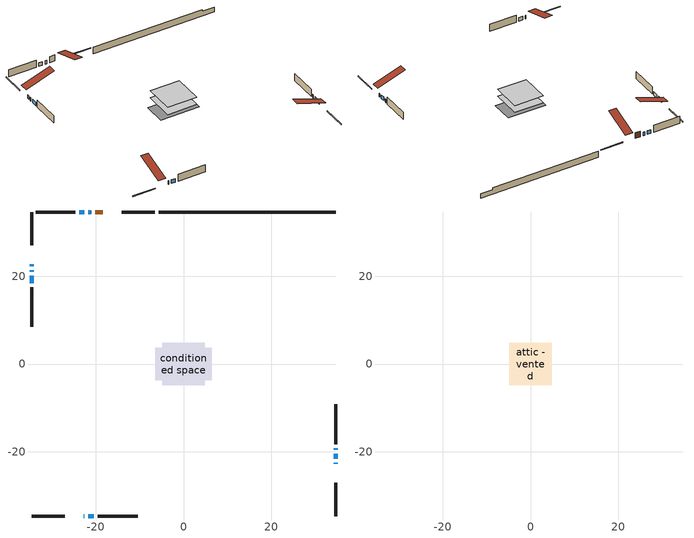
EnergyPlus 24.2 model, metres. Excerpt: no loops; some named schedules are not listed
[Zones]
conditioned space
 floor adiabatic (AdiabaticFloorConstruction): -4.84,-4.84 -4.84,4.84 4.84,4.84 4.84,-4.84 z0.91
 floor foundation (Slab1 construction): -6.4,-3.66 -6.4,3.66 6.4,3.66 6.4,-3.66 z-1.22
 wall outside (RimJoist1 construction): -6.55,34.62 -14.09,34.62 / -34.62,-34.62 -27.07,-34.62 / -34.62,34.62 -34.62,27.07 / 34.62,-34.62 34.62,-27.07 z0.91:1.21
 wall outside (AdiabaticWallConstruction 1): -18.43,34.62 -20.14,34.62 z0.91:2.94
 wall outside (AdiabaticWallConstruction): -22.73,-34.62 -22.64,-34.62 / 34.62,-22.73 34.62,-22.51 / -21.07,34.62 -21.64,34.62 / -34.62,22.73 -34.62,22.25 / -34.62,21.33 -34.62,21.04 / 34.62,-21.58 34.62,-20.44 / -22.57,34.62 -23.71,34.62 / -21.72,-34.62 -20.45,-34.62 / -34.62,20.11 -34.62,18.42 / 34.62,-19.51 34.62,-19.17 z0.91:2.13
 wall outside (Wall1 construction): -24.64,34.62 -33.69,34.62 / -19.52,-34.62 -10.47,-34.62 / -34.62,17.49 -34.62,8.44 / 34.62,-18.24 34.62,-9.19 z0.91:3.35
 wall foundation (FoundationWall1 construction): -5.62,34.62,-1.22 -5.62,34.62,0.91 30.59,34.62,0.91 30.59,34.62,0.34 34.62,34.62,0.34 34.62,34.62,-1.22
 window (WindowConstruction 4): -22.73,-34.62 -22.65,-34.62 z0.91:2.13
 window (WindowConstruction 6): 34.62,-22.73 34.62,-22.51 z0.91:2.13
 window (WindowConstruction 7): -21.07,34.62 -21.64,34.62 z0.91:2.13
 window (WindowConstruction 8): -34.62,22.73 -34.62,22.26 z0.91:2.13
 window (WindowConstruction 9): -34.62,21.33 -34.62,21.04 z0.91:2.13
 window (WindowConstruction): 34.62,-21.58 34.62,-20.44 z0.91:2.13
 window (WindowConstruction 1): -22.57,34.62 -23.71,34.62 z0.91:2.13
 window (WindowConstruction 2): -21.72,-34.62 -20.45,-34.62 z0.91:2.13
 window (WindowConstruction 3): -34.62,20.11 -34.62,18.42 z0.91:2.13
 window (WindowConstruction 5): 34.62,-19.51 34.62,-19.17 z0.91:2.13
 door (Door): -18.43,34.62 -20.14,34.62 z0.91:2.94
 ceiling adiabatic (AdiabaticFloorConstruction): 4.84,-4.84 4.84,4.84 -4.84,4.84 -4.84,-4.84 z0.91
attic - vented
 floor to conditioned space (Floor1 construction Reversed): -4.84,-4.84 -4.84,4.84 4.84,4.84 4.84,-4.84 z3.35
 roof outside (Roof1 construction): -17.5,34.62,3.35 -17.5,25.19,6.49 -15.02,25.19,6.49 -15.02,34.62,3.35; -23.66,-34.62,3.35 -23.66,-25.19,6.49 -26.15,-25.19,6.49 -26.15,-34.62,3.35; -34.62,23.66,3.35 -25.19,23.66,6.49 -25.19,26.15,6.49 -34.62,26.15,3.35; 34.62,-23.66,3.35 25.19,-23.66,6.49 25.19,-26.15,6.49 34.62,-26.15,3.35
[Building]
Building 1: Terrain=Suburbs
[Site:Location]
Toronto City Centre_ON: Latitude {deg}=43.63; Longitude {deg}=-79.39; Time Zone {hr}=-5; Elevation {m}=77; Keep Site Location Information=Yes
[Site:GroundTemperature:Shallow]
5.01852, 3.26908, 3.12898, 3.95918, 7.29196, 10.6092, 13.4851, 15.3069, 15.4617, 13.9799, 11.1774, 7.9619
[Site:WaterMainsTemperature]
Calculation Method=Schedule; Temperature Schedule=mains temperature schedule
[Material] Roughness=Rough; Thermal Absorptance=0.9
Name | Thickness {m} | Conductivity {W/m-K} | Density {kg/m3} | Specific Heat {J/kg-K} | Solar Absorptance | Visible Absorptance
asphalt or fiberglass shingles | 0.00635 | 0.162714 | 1121.4 | 1465.45 | 0.4 | 0.4
ceiling loosefill ins | 0.0846667 | 0.0480833 | 16.02 | 1046.75 | 0.7 | 0.7
ceiling stud and cavity | 0.1397 | 0.0881524 | 65.682 | 1177.47 | 0.7 | 0.7
concrete 4.0 in. | 0.1016 | 1.803125 | 2242.8 | 837.4 | 0.7 | 0.7
concrete 8.0 in. | 0.2032 | 1.803125 | 2242.8 | 837.4 | 0.7 | 0.7
door material | 0.04445 | 0.053851 | 512.64 | 1214.23 | 0.7 | 0.7
floor covering | 0.0127 | 0.0433444 | 54.468 | 1339.84 | 0.6 | 0.6
floor rigid ins; wall rigid ins | 0.512978 | 0.029427 | 32.04 | 1214.23 | 0.7 | 0.7
floor stud and cavity | 0.1397 | 1.75129 | 37.0049 | 1207.88 | 0.7 | 0.7
furniture material conditioned space 1 | 0.1524 | 0.115458 | 640.8 | 1214.23 | 0.6 | 0.6
gypsum board | 0.0127 | 0.160291 | 801 | 837.4 | 0.6 | 0.6
osb sheathing 0.5 in. | 0.0127 | 0.115458 | 512.64 | 1214.23 | 0.7 | 0.7
osb sheathing 0.75 in. | 0.01905 | 0.115458 | 512.64 | 1214.23 | 0.7 | 0.7
rim joist stud and cavity | 0.0508 | 0.648972 | 50.32683 | 1063.81 | 0.6 | 0.6
wall stud and cavity | 0.1397 | 0.268041 | 139.0536 | 1170.24 | 0.7 | 0.7
wall stud and cavity 1 | 0.0889 | 0.380278 | 52.3479 | 1209.89 | 0.7 | 0.7
wall stud and cavity 2 | 0.0889 | 0.391764 | 83.0341 | 1211.67 | 0.7 | 0.7
wood siding | 0.0254 | 0.102417 | 544.68 | 1172.36 | 0.57 | 0.57
wood siding 1; wood siding 2; wood siding 3 | 0.0254 | 0.102417 | 544.68 | 1172.36 | 0.7 | 0.7
[WindowMaterial:SimpleGlazingSystem]
Name | U-Factor {W/m2-K} | Solar Heat Gain Coefficient
WindowMaterial | 3.27734 | 0.49
WindowMaterial 1 | 3.28586 | 0.57
WindowMaterial 2 | 3.28699 | 0.53
WindowMaterial 3 | 7.39616 | 0.57
WindowMaterial 4 | 3.25406 | 0.42
WindowMaterial 5 | 3.2217 | 0.36
WindowMaterial 6 | 3.242138 | 0.4
WindowMaterial 7 | 3.26144 | 0.45
[Construction]
AdiabaticFloorConstruction: floor stud and cavity, floor rigid ins, osb sheathing 0.75 in., floor covering
AdiabaticWallConstruction: wood siding 2, wall rigid ins, wall stud and cavity 1, gypsum board
AdiabaticWallConstruction 1: wood siding 3, wall rigid ins, wall stud and cavity 1, gypsum board
Door: door material
Floor1 construction Reversed: gypsum board, ceiling stud and cavity, ceiling loosefill ins
FoundationWall1 construction: concrete 8.0 in.
furniture construction conditioned space 1: furniture material conditioned space 1
PartitionWallConstruction: gypsum board, wall stud and cavity 2, gypsum board
RimJoist1 construction: wood siding 1, rim joist stud and cavity
Roof1 construction: asphalt or fiberglass shingles
Slab1 construction: concrete 4.0 in.
Wall1 construction: wood siding, osb sheathing 0.5 in., wall stud and cavity, gypsum board
WindowConstruction; WindowConstruction 1: WindowMaterial
WindowConstruction 2: WindowMaterial 1
WindowConstruction 3: WindowMaterial 2
WindowConstruction 4: WindowMaterial 3
WindowConstruction 5: WindowMaterial 4
WindowConstruction 6: WindowMaterial 5
WindowConstruction 7; WindowConstruction 9: WindowMaterial 6
WindowConstruction 8: WindowMaterial 7
[Zone] Multiplier=1; Part of Total Floor Area=Yes
Name | Volume {m3}
attic - vented | 47.7651
conditioned space | 451
[Space]
Name | Zone | Volume {m3}
attic - vented 1 | attic - vented | 47.7651
conditioned space 1 | conditioned space | 451
[ZoneInfiltration:EffectiveLeakageArea]
infil attic - vented 1: Zone or Space=attic - vented 1; Schedule=Always On Discrete; Effective Air Leakage Area {cm2}=3943.16; Stack Coefficient=0.000218483; Wind Coefficient=9.98685e-06
[ZoneMixing]
whole house fan mix: Zone or Space=attic - vented; Schedule=Always On Continuous; Design Flow Rate Calculation Method=Flow/Zone; Design Flow Rate {m3/s}=0; Source Zone or Space=conditioned space
[SurfaceProperty:ExposedFoundationPerimeter]
Slab1: Exposed Perimeter Calculation Method=TotalExposedPerimeter; Total Exposed Perimeter {m}=40.235
[InternalMass] Zone or ZoneList=conditioned space; Space or SpaceList=conditioned space 1
Name | Construction | Surface Area {m2}
furniture mass conditioned space 1 | furniture construction conditioned space 1 | 74.8999
partition wall mass | PartitionWallConstruction | 187.25
[Lights]
interior lighting: Zone or ZoneList or Space or SpaceList=conditioned space 1; Schedule=interior lighting schedule; Design Level Calculation Method=LightingLevel; Lighting Level {W}=343.2; Return Air Fraction=0; Fraction Radiant=0.6; Fraction Visible=0.2; Fraction Replaceable=1
[People]
occupants: Zone or ZoneList or Space or SpaceList=conditioned space 1; Number of People Schedule=occupants schedule; Number of People Calculation Method=People; Number of People=3; Fraction Radiant=0.314171; Sensible Heat Fraction=0.56303; Activity Level Schedule=occupants activity schedule; Carbon Dioxide Generation Rate {m3/s-W}=0; Enable ASHRAE 55 Comfort Warnings=No; Mean Radiant Temperature Calculation Type=EnclosureAveraged
[ElectricEquipment] Zone or ZoneList or Space or SpaceList=conditioned space 1; Design Level Calculation Method=EquipmentLevel
Name | Schedule | Design Level {W} | Fraction Latent | Fraction Radiant | Fraction Lost
clothes dryer | clothes dryer schedule | 140.772 | 0.015 | 0.081 | 0.85
clothes washer | clothes washer schedule | 32.1985 | 0.03 | 0.162 | 0.7
cooking range | cooking range schedule | 215.147 | 0.08 | 0.432 | 0.2
dishwasher | dishwasher schedule | 66.8632 | 0.3 | 0.18 | 0.4
fridge | fridge schedule | 72.9452 | 0 | 0.6 | 0
mech vent bath fan 0 | mech vent bath fan 0 schedule | 50.2 | 0 | 0 | 1
mech vent house fan | mech vent house fan schedule | 0 | 0 | 0 | 1
mech vent house fan cfis | mech vent house fan cfis schedule | 0 | 0 | 0 | 0
mech vent range fan 0 | mech vent range fan 0 schedule | 57 | 0 | 0 | 1
misc plug loads | misc plug loads schedule | 494.7 | 0.045 | 0.513 | 0.1
whole house fan | Always On Discrete | 0 | 0 | 0 | 1
[OtherEquipment] Zone or ZoneList or Space or SpaceList=conditioned space 1; Design Level Calculation Method=EquipmentLevel
Name | Fuel Type | Schedule | Design Level {W} | Fraction Latent | Fraction Radiant | Fraction Lost
clothes dryer 1 | Electricity | clothes dryer schedule | 0 | 0.015 | 0.081 | 0.85
cooking range 1 | Electricity | cooking range schedule | 0 | 0.08 | 0.432 | 0.2
general water use latent | None | general water use schedule | 62.594 | 1 | 0 | 0
general water use sensible | None | general water use schedule | -61.6891 | 0 | 0.6 | 0
mech vent house fan latent load | None | Always On Discrete | 0 | 1 | 0 | 0
mech vent house fan sensible load | None | Always On Discrete | 0 | 0 | 0 | 0
water heater energy adjustment1 | NaturalGas | Always On Discrete | 0.01 | 0 | 0 | 1
[ZoneInfiltration:DesignFlowRate] Zone or ZoneList or Space or SpaceList=conditioned space 1; Schedule=Always On Discrete; Design Flow Rate Calculation Method=Flow/Zone; Design Flow Rate {m3/s}=0
infil flow; natural vent flow; whole house fan flow
[AvailabilityManager:Scheduled]
central ac and furnace airloop Availability Manager: Schedule=Always On Discrete
[Foundation:Kiva]
Foundation Kiva 1: Initial Indoor Air Temperature {C}=18; Wall Height Above Grade {m}=0.910011; Wall Depth Below Slab {m}=0.2032
[Foundation:Kiva:Settings]
Soil Conductivity {W/m-K}=0.849921; Soil Density {kg/m3}=1842.3; Soil Specific Heat {J/kg-K}=418.7; Ground Solar Absorptivity=0.9; Ground Thermal Absorptivity=0.9; Ground Surface Roughness {m}=0.03; Far-Field Width {m}=40; Deep-Ground Boundary Condition=ZeroFlux; Deep-Ground Depth {m}=40; Minimum Cell Dimension {m}=0.2; Maximum Cell Growth Coefficient=3; Simulation Timestep=Timestep
[Exterior:Lights]
exterior lighting: Schedule=exterior lighting schedule; Design Level {W}=75.6
[EnergyManagementSystem:GlobalVariable]
central_ac_and_furnace_airloop_Fan_RTF
infil_program_Qfan
infil_program_Qinf
natural_vent_program_Qnv
natural_vent_program_Qwhf
[EnergyManagementSystem:Sensor]
Name | Output:Variable or Output:Meter Index Key | Output:Variable or Output:Meter
airflow_gain | infil flow | Infiltration Sensible Heat Gain Energy
airflow_gain_1 | natural vent flow | Infiltration Sensible Heat Gain Energy
airflow_gain_2 | whole house fan flow | Infiltration Sensible Heat Gain Energy
airflow_loss | infil flow | Infiltration Sensible Heat Loss Energy
airflow_loss_1 | natural vent flow | Infiltration Sensible Heat Loss Energy
airflow_loss_2 | whole house fan flow | Infiltration Sensible Heat Loss Energy
clg_load_cond |  | Cooling:EnergyTransfer:Zone:CONDITIONED SPACE
clg_sp_s; clg_sp_s_1 | cooling setpoint | Schedule Value
clothes_dryer_exhaust_0_sch_s | clothes dryer exhaust 0 schedule | Schedule Value
cool_season | cooling season schedule | Schedule Value
htg_load_cond |  | Heating:EnergyTransfer:Zone:CONDITIONED SPACE
htg_sp_s; htg_sp_s_1 | heating setpoint | Schedule Value
ig_ee_conv | clothes dryer | Electric Equipment Convective Heating Energy
ig_ee_conv_2 | cooking range | Electric Equipment Convective Heating Energy
ig_ee_conv_4 | fridge | Electric Equipment Convective Heating Energy
ig_ee_conv_5 | misc plug loads | Electric Equipment Convective Heating Energy
ig_ee_conv_6 | whole house fan | Electric Equipment Convective Heating Energy
ig_ee_rad | clothes dryer | Electric Equipment Radiant Heating Energy
ig_ee_rad_2 | cooking range | Electric Equipment Radiant Heating Energy
ig_ee_rad_4 | fridge | Electric Equipment Radiant Heating Energy
ig_ee_rad_5 | misc plug loads | Electric Equipment Radiant Heating Energy
ig_ee_rad_6 | whole house fan | Electric Equipment Radiant Heating Energy
ig_lgt_conv | interior lighting | Lights Convective Heating Energy
ig_lgt_rad | interior lighting | Lights Radiant Heating Energy
ig_lgt_vis | interior lighting | Lights Visible Radiation Heating Energy
ig_oe_conv | clothes dryer 1 | Other Equipment Convective Heating Energy
ig_oe_conv_1 | cooking range 1 | Other Equipment Convective Heating Energy
ig_oe_conv_2 | general water use latent | Other Equipment Convective Heating Energy
ig_oe_conv_3 | general water use sensible | Other Equipment Convective Heating Energy
ig_oe_conv_4 | water heater energy adjustment1 | Other Equipment Convective Heating Energy
ig_oe_rad | clothes dryer 1 | Other Equipment Radiant Heating Energy
ig_oe_rad_1 | cooking range 1 | Other Equipment Radiant Heating Energy
ig_oe_rad_2 | general water use latent | Other Equipment Radiant Heating Energy
ig_oe_rad_3 | general water use sensible | Other Equipment Radiant Heating Energy
ig_oe_rad_4 | water heater energy adjustment1 | Other Equipment Radiant Heating Energy
ig_ppl_conv | occupants | People Convective Heating Energy
ig_ppl_rad | occupants | People Radiant Heating Energy
im_conv | furniture mass conditioned space 1 | Surface Inside Face Convection Heat Gain Energy
im_conv_1 | partition wall mass | Surface Inside Face Convection Heat Gain Energy
im_ig | furniture mass conditioned space 1 | Surface Inside Face Internal Gains Radiation Heat Gain Energy
im_ig_1 | partition wall mass | Surface Inside Face Internal Gains Radiation Heat Gain Energy
im_lgt | furniture mass conditioned space 1 | Surface Inside Face Lights Radiation Heat Gain Energy
im_lgt_1 | partition wall mass | Surface Inside Face Lights Radiation Heat Gain Energy
im_sol | furniture mass conditioned space 1 | Surface Inside Face Solar Radiation Heat Gain Energy
im_sol_1 | partition wall mass | Surface Inside Face Solar Radiation Heat Gain Energy
im_surf | furniture mass conditioned space 1 | Surface Inside Face Net Surface Thermal Radiation Heat Gain Energy
im_surf_1 | partition wall mass | Surface Inside Face Net Surface Thermal Radiation Heat Gain Energy
mech_vent_bath_fan_0_sch_s | mech vent bath fan 0 schedule | Schedule Value
mech_vent_range_fan_0_sch_s | mech vent range fan 0 schedule | Schedule Value
mv_conv | mech vent bath fan 0 | Electric Equipment Convective Heating Energy
mv_conv_1 | mech vent house fan | Electric Equipment Convective Heating Energy
mv_conv_2 | mech vent house fan cfis | Electric Equipment Convective Heating Energy
mv_conv_3 | mech vent range fan 0 | Electric Equipment Convective Heating Energy
mv_conv_4 | mech vent house fan latent load | Other Equipment Convective Heating Energy
mv_conv_5 | mech vent house fan sensible load | Other Equipment Convective Heating Energy
mv_rad | mech vent bath fan 0 | Electric Equipment Radiant Heating Energy
mv_rad_1 | mech vent house fan | Electric Equipment Radiant Heating Energy
mv_rad_2 | mech vent house fan cfis | Electric Equipment Radiant Heating Energy
mv_rad_3 | mech vent range fan 0 | Electric Equipment Radiant Heating Energy
mv_rad_4 | mech vent house fan latent load | Other Equipment Radiant Heating Energy
mv_rad_5 | mech vent house fan sensible load | Other Equipment Radiant Heating Energy
natural_vent_s | natural vent schedule | Schedule Value
out_pb_s |  | Site Outdoor Air Barometric Pressure
out_wt_s |  | Site Outdoor Air Humidity Ratio
site_vw_s |  | Site Wind Speed
ss_back_out | Window1 | Surface Window Shortwave from Zone Back Out Window Heat Transfer Rate
ss_back_out_1 | Window10 | Surface Window Shortwave from Zone Back Out Window Heat Transfer Rate
ss_back_out_2 | Window11 | Surface Window Shortwave from Zone Back Out Window Heat Transfer Rate
ss_back_out_3 | Window13 | Surface Window Shortwave from Zone Back Out Window Heat Transfer Rate
ss_back_out_4 | Window14 | Surface Window Shortwave from Zone Back Out Window Heat Transfer Rate
ss_back_out_5 | Window2 | Surface Window Shortwave from Zone Back Out Window Heat Transfer Rate
ss_back_out_6 | Window4 | Surface Window Shortwave from Zone Back Out Window Heat Transfer Rate
ss_back_out_7 | Window6 | Surface Window Shortwave from Zone Back Out Window Heat Transfer Rate
ss_back_out_8 | Window7 | Surface Window Shortwave from Zone Back Out Window Heat Transfer Rate
ss_back_out_9 | Window9 | Surface Window Shortwave from Zone Back Out Window Heat Transfer Rate
ss_conv | Door1 | Surface Inside Face Convection Heat Gain Energy
ss_conv_1 | Window1 | Surface Inside Face Convection Heat Gain Energy
ss_conv_10 | Window9 | Surface Inside Face Convection Heat Gain Energy
ss_conv_2 | Window10 | Surface Inside Face Convection Heat Gain Energy
ss_conv_3 | Window11 | Surface Inside Face Convection Heat Gain Energy
ss_conv_4 | Window13 | Surface Inside Face Convection Heat Gain Energy
ss_conv_5 | Window14 | Surface Inside Face Convection Heat Gain Energy
ss_conv_6 | Window2 | Surface Inside Face Convection Heat Gain Energy
ss_conv_7 | Window4 | Surface Inside Face Convection Heat Gain Energy
ss_conv_8 | Window6 | Surface Inside Face Convection Heat Gain Energy
ss_conv_9 | Window7 | Surface Inside Face Convection Heat Gain Energy
ss_ig | Door1 | Surface Inside Face Internal Gains Radiation Heat Gain Energy
ss_ig_1 | Window1 | Surface Inside Face Internal Gains Radiation Heat Gain Energy
ss_ig_10 | Window9 | Surface Inside Face Internal Gains Radiation Heat Gain Energy
ss_ig_2 | Window10 | Surface Inside Face Internal Gains Radiation Heat Gain Energy
ss_ig_3 | Window11 | Surface Inside Face Internal Gains Radiation Heat Gain Energy
ss_ig_4 | Window13 | Surface Inside Face Internal Gains Radiation Heat Gain Energy
ss_ig_5 | Window14 | Surface Inside Face Internal Gains Radiation Heat Gain Energy
ss_ig_6 | Window2 | Surface Inside Face Internal Gains Radiation Heat Gain Energy
ss_ig_7 | Window4 | Surface Inside Face Internal Gains Radiation Heat Gain Energy
ss_ig_8 | Window6 | Surface Inside Face Internal Gains Radiation Heat Gain Energy
ss_ig_9 | Window7 | Surface Inside Face Internal Gains Radiation Heat Gain Energy
ss_lgt | Door1 | Surface Inside Face Lights Radiation Heat Gain Energy
ss_sol | Door1 | Surface Inside Face Solar Radiation Heat Gain Energy
ss_surf | Door1 | Surface Inside Face Net Surface Thermal Radiation Heat Gain Energy
ss_surf_1 | Window1 | Surface Inside Face Net Surface Thermal Radiation Heat Gain Energy
ss_surf_10 | Window9 | Surface Inside Face Net Surface Thermal Radiation Heat Gain Energy
ss_surf_2 | Window10 | Surface Inside Face Net Surface Thermal Radiation Heat Gain Energy
ss_surf_3 | Window11 | Surface Inside Face Net Surface Thermal Radiation Heat Gain Energy
ss_surf_4 | Window13 | Surface Inside Face Net Surface Thermal Radiation Heat Gain Energy
ss_surf_5 | Window14 | Surface Inside Face Net Surface Thermal Radiation Heat Gain Energy
ss_surf_6 | Window2 | Surface Inside Face Net Surface Thermal Radiation Heat Gain Energy
ss_surf_7 | Window4 | Surface Inside Face Net Surface Thermal Radiation Heat Gain Energy
ss_surf_8 | Window6 | Surface Inside Face Net Surface Thermal Radiation Heat Gain Energy
ss_surf_9 | Window7 | Surface Inside Face Net Surface Thermal Radiation Heat Gain Energy
ss_trans_in | Window1 | Surface Window Transmitted Solar Radiation Rate
ss_trans_in_1 | Window10 | Surface Window Transmitted Solar Radiation Rate
ss_trans_in_2 | Window11 | Surface Window Transmitted Solar Radiation Rate
ss_trans_in_3 | Window13 | Surface Window Transmitted Solar Radiation Rate
ss_trans_in_4 | Window14 | Surface Window Transmitted Solar Radiation Rate
ss_trans_in_5 | Window2 | Surface Window Transmitted Solar Radiation Rate
ss_trans_in_6 | Window4 | Surface Window Transmitted Solar Radiation Rate
ss_trans_in_7 | Window6 | Surface Window Transmitted Solar Radiation Rate
ss_trans_in_8 | Window7 | Surface Window Transmitted Solar Radiation Rate
ss_trans_in_9 | Window9 | Surface Window Transmitted Solar Radiation Rate
ss_trans_out | Window1 | Surface Inside Face Initial Transmitted Diffuse Transmitted Out Window Solar Radiation Rate
ss_trans_out_1 | Window10 | Surface Inside Face Initial Transmitted Diffuse Transmitted Out Window Solar Radiation Rate
ss_trans_out_2 | Window11 | Surface Inside Face Initial Transmitted Diffuse Transmitted Out Window Solar Radiation Rate
ss_trans_out_3 | Window13 | Surface Inside Face Initial Transmitted Diffuse Transmitted Out Window Solar Radiation Rate
ss_trans_out_4 | Window14 | Surface Inside Face Initial Transmitted Diffuse Transmitted Out Window Solar Radiation Rate
ss_trans_out_5 | Window2 | Surface Inside Face Initial Transmitted Diffuse Transmitted Out Window Solar Radiation Rate
ss_trans_out_6 | Window4 | Surface Inside Face Initial Transmitted Diffuse Transmitted Out Window Solar Radiation Rate
ss_trans_out_7 | Window6 | Surface Inside Face Initial Transmitted Diffuse Transmitted Out Window Solar Radiation Rate
ss_trans_out_8 | Window7 | Surface Inside Face Initial Transmitted Diffuse Transmitted Out Window Solar Radiation Rate
ss_trans_out_9 | Window9 | Surface Inside Face Initial Transmitted Diffuse Transmitted Out Window Solar Radiation Rate
s_conv | Floor1 | Surface Inside Face Convection Heat Gain Energy
s_conv_1 | FoundationWall1 | Surface Inside Face Convection Heat Gain Energy
s_conv_10 | Wall1:180 | Surface Inside Face Convection Heat Gain Energy
s_conv_11 | Wall1:270 | Surface Inside Face Convection Heat Gain Energy
s_conv_12 | Wall1:90 | Surface Inside Face Convection Heat Gain Energy
s_conv_2 | inferred conditioned ceiling | Surface Inside Face Convection Heat Gain Energy
s_conv_3 | inferred conditioned floor | Surface Inside Face Convection Heat Gain Energy
s_conv_4 | RimJoist1:0 | Surface Inside Face Convection Heat Gain Energy
s_conv_5 | RimJoist1:180 | Surface Inside Face Convection Heat Gain Energy
s_conv_6 | RimJoist1:270 | Surface Inside Face Convection Heat Gain Energy
s_conv_7 | RimJoist1:90 | Surface Inside Face Convection Heat Gain Energy
s_conv_8 | Slab1 | Surface Inside Face Convection Heat Gain Energy
s_conv_9 | Wall1:0 | Surface Inside Face Convection Heat Gain Energy
s_ig | Floor1 | Surface Inside Face Internal Gains Radiation Heat Gain Energy
s_ig_1 | FoundationWall1 | Surface Inside Face Internal Gains Radiation Heat Gain Energy
s_ig_10 | Wall1:180 | Surface Inside Face Internal Gains Radiation Heat Gain Energy
s_ig_11 | Wall1:270 | Surface Inside Face Internal Gains Radiation Heat Gain Energy
s_ig_12 | Wall1:90 | Surface Inside Face Internal Gains Radiation Heat Gain Energy
s_ig_2 | inferred conditioned ceiling | Surface Inside Face Internal Gains Radiation Heat Gain Energy
s_ig_3 | inferred conditioned floor | Surface Inside Face Internal Gains Radiation Heat Gain Energy
s_ig_4 | RimJoist1:0 | Surface Inside Face Internal Gains Radiation Heat Gain Energy
s_ig_5 | RimJoist1:180 | Surface Inside Face Internal Gains Radiation Heat Gain Energy
s_ig_6 | RimJoist1:270 | Surface Inside Face Internal Gains Radiation Heat Gain Energy
s_ig_7 | RimJoist1:90 | Surface Inside Face Internal Gains Radiation Heat Gain Energy
s_ig_8 | Slab1 | Surface Inside Face Internal Gains Radiation Heat Gain Energy
s_ig_9 | Wall1:0 | Surface Inside Face Internal Gains Radiation Heat Gain Energy
s_lgt | Floor1 | Surface Inside Face Lights Radiation Heat Gain Energy
s_lgt_1 | FoundationWall1 | Surface Inside Face Lights Radiation Heat Gain Energy
s_lgt_10 | Wall1:180 | Surface Inside Face Lights Radiation Heat Gain Energy
s_lgt_11 | Wall1:270 | Surface Inside Face Lights Radiation Heat Gain Energy
s_lgt_12 | Wall1:90 | Surface Inside Face Lights Radiation Heat Gain Energy
s_lgt_2 | inferred conditioned ceiling | Surface Inside Face Lights Radiation Heat Gain Energy
s_lgt_3 | inferred conditioned floor | Surface Inside Face Lights Radiation Heat Gain Energy
s_lgt_4 | RimJoist1:0 | Surface Inside Face Lights Radiation Heat Gain Energy
s_lgt_5 | RimJoist1:180 | Surface Inside Face Lights Radiation Heat Gain Energy
s_lgt_6 | RimJoist1:270 | Surface Inside Face Lights Radiation Heat Gain Energy
s_lgt_7 | RimJoist1:90 | Surface Inside Face Lights Radiation Heat Gain Energy
s_lgt_8 | Slab1 | Surface Inside Face Lights Radiation Heat Gain Energy
s_lgt_9 | Wall1:0 | Surface Inside Face Lights Radiation Heat Gain Energy
s_sol | Floor1 | Surface Inside Face Solar Radiation Heat Gain Energy
s_sol_1 | FoundationWall1 | Surface Inside Face Solar Radiation Heat Gain Energy
s_sol_10 | Wall1:180 | Surface Inside Face Solar Radiation Heat Gain Energy
s_sol_11 | Wall1:270 | Surface Inside Face Solar Radiation Heat Gain Energy
s_sol_12 | Wall1:90 | Surface Inside Face Solar Radiation Heat Gain Energy
s_sol_2 | inferred conditioned ceiling | Surface Inside Face Solar Radiation Heat Gain Energy
s_sol_3 | inferred conditioned floor | Surface Inside Face Solar Radiation Heat Gain Energy
s_sol_4 | RimJoist1:0 | Surface Inside Face Solar Radiation Heat Gain Energy
s_sol_5 | RimJoist1:180 | Surface Inside Face Solar Radiation Heat Gain Energy
s_sol_6 | RimJoist1:270 | Surface Inside Face Solar Radiation Heat Gain Energy
s_sol_7 | RimJoist1:90 | Surface Inside Face Solar Radiation Heat Gain Energy
s_sol_8 | Slab1 | Surface Inside Face Solar Radiation Heat Gain Energy
s_sol_9 | Wall1:0 | Surface Inside Face Solar Radiation Heat Gain Energy
s_surf | Floor1 | Surface Inside Face Net Surface Thermal Radiation Heat Gain Energy
s_surf_1 | FoundationWall1 | Surface Inside Face Net Surface Thermal Radiation Heat Gain Energy
s_surf_10 | Wall1:180 | Surface Inside Face Net Surface Thermal Radiation Heat Gain Energy
s_surf_11 | Wall1:270 | Surface Inside Face Net Surface Thermal Radiation Heat Gain Energy
s_surf_12 | Wall1:90 | Surface Inside Face Net Surface Thermal Radiation Heat Gain Energy
s_surf_2 | inferred conditioned ceiling | Surface Inside Face Net Surface Thermal Radiation Heat Gain Energy
s_surf_3 | inferred conditioned floor | Surface Inside Face Net Surface Thermal Radiation Heat Gain Energy
